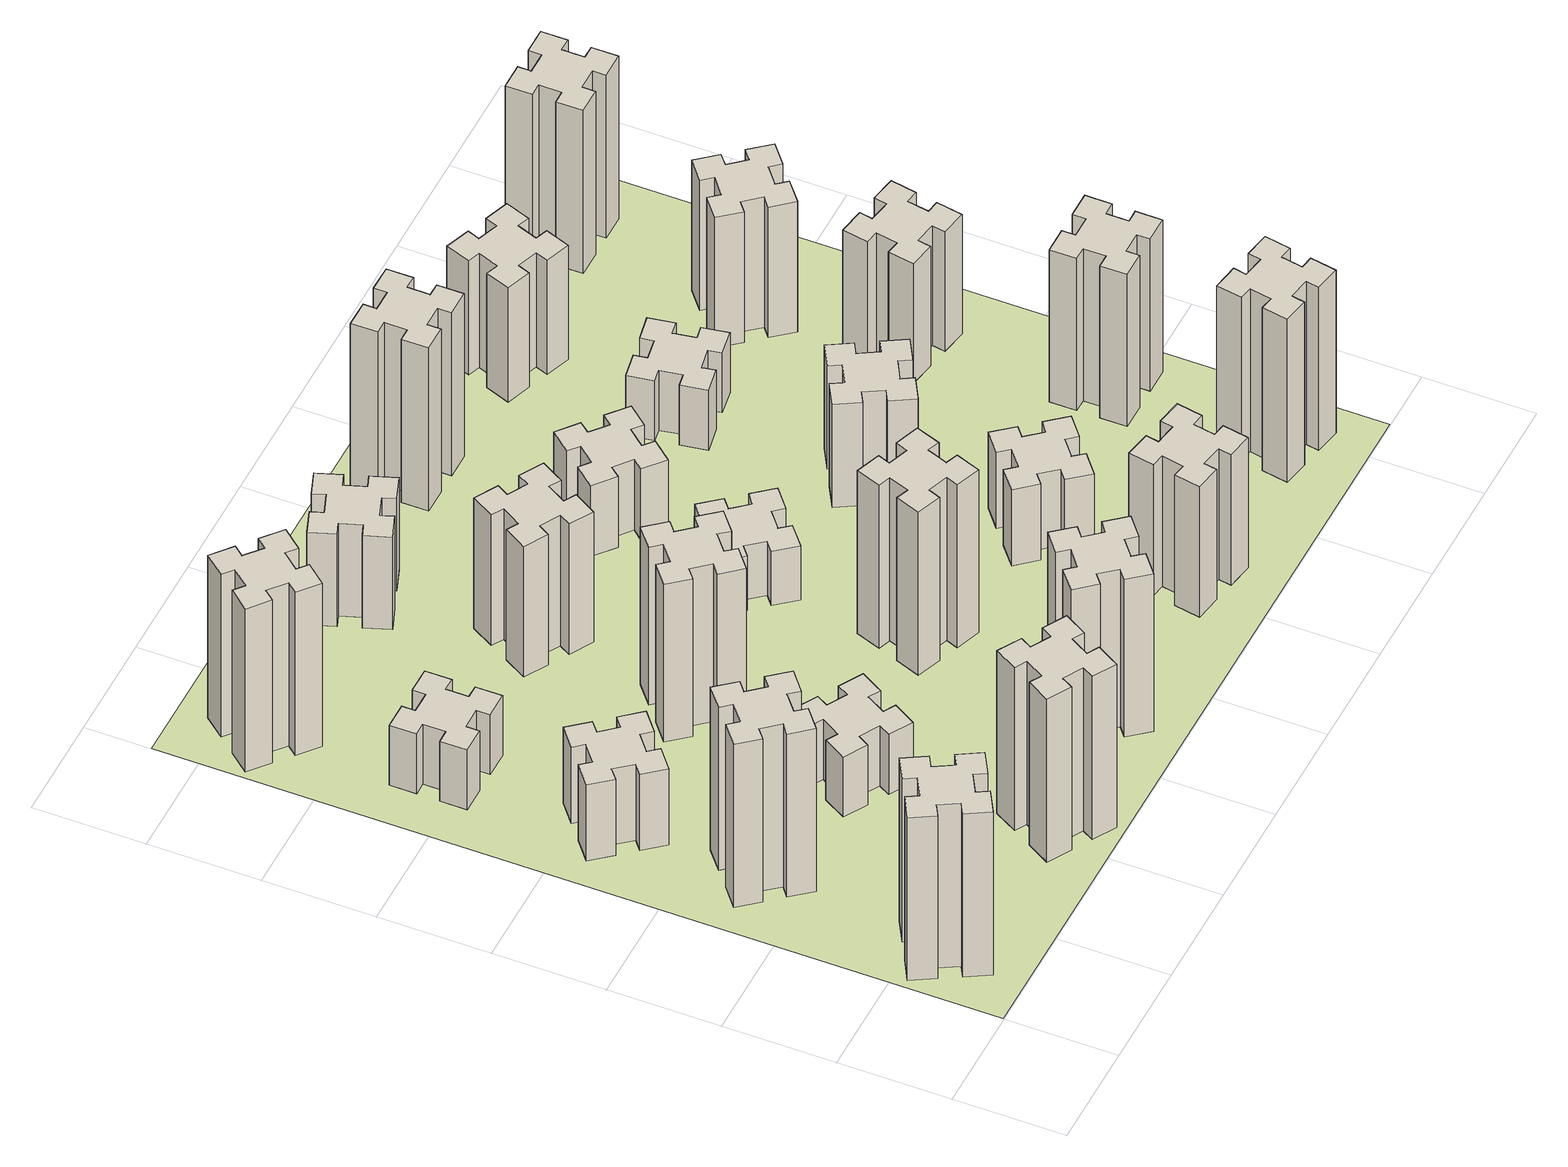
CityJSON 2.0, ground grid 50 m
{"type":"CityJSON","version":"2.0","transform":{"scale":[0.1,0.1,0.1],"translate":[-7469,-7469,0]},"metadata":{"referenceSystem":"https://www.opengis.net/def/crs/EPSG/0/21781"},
"CityObjects":{
"building1":{"type":"Building","attributes":{"class":"1000","function":"1000","usage":"1000","yearOfConstruction":2016,"roofType":"1000","measuredHeight":90,"storeysAboveGround":30,"storeysBelowGround":0},"geometry":[{"type":"Solid","lod":"1","boundaries":[[[[0,1,2,3,4,5,6,7,8,9,10,11,12,13,14,15,16,17,18,19]],[[17,16,20,21]],[[16,15,22,20]],[[15,14,23,22]],[[14,13,24,23]],[[13,12,25,24]],[[12,11,26,25]],[[11,10,27,26]],[[10,9,28,27]],[[9,8,29,28]],[[8,7,30,29]],[[7,6,31,30]],[[6,5,32,31]],[[5,4,33,32]],[[4,3,34,33]],[[3,2,35,34]],[[2,1,36,35]],[[1,0,37,36]],[[0,19,38,37]],[[19,18,39,38]],[[18,17,21,39]],[[24,25,26,27,28,29,30,31,32,33,34,35,36,37,38,39,21,20,22,23]]]]}]},
"building2":{"type":"Building","attributes":{"class":"1000","function":"1000","usage":"1000","yearOfConstruction":2016,"roofType":"1000","measuredHeight":90,"storeysAboveGround":30,"storeysBelowGround":0},"geometry":[{"type":"Solid","lod":"1","boundaries":[[[[40,41,42,43,44,45,46,47,48,49,50,51,52,53,54,55,56,57,58,59]],[[57,56,60,61]],[[56,55,62,60]],[[55,54,63,62]],[[54,53,64,63]],[[53,52,65,64]],[[52,51,66,65]],[[51,50,67,66]],[[50,49,68,67]],[[49,48,69,68]],[[48,47,70,69]],[[47,46,71,70]],[[46,45,72,71]],[[45,44,73,72]],[[44,43,74,73]],[[43,42,75,74]],[[42,41,76,75]],[[41,40,77,76]],[[40,59,78,77]],[[59,58,79,78]],[[58,57,61,79]],[[64,65,66,67,68,69,70,71,72,73,74,75,76,77,78,79,61,60,62,63]]]]}]},
"building3":{"type":"Building","attributes":{"class":"1000","function":"1000","usage":"1000","yearOfConstruction":2016,"roofType":"1000","measuredHeight":42,"storeysAboveGround":30,"storeysBelowGround":0},"geometry":[{"type":"Solid","lod":"1","boundaries":[[[[80,81,82,83,84,85,86,87,88,89,90,91,92,93,94,95,96,97,98,99]],[[97,96,100,101]],[[96,95,102,100]],[[95,94,103,102]],[[94,93,104,103]],[[93,92,105,104]],[[92,91,106,105]],[[91,90,107,106]],[[90,89,108,107]],[[89,88,109,108]],[[88,87,110,109]],[[87,86,111,110]],[[86,85,112,111]],[[85,84,113,112]],[[84,83,114,113]],[[83,82,115,114]],[[82,81,116,115]],[[81,80,117,116]],[[80,99,118,117]],[[99,98,119,118]],[[98,97,101,119]],[[104,105,106,107,108,109,110,111,112,113,114,115,116,117,118,119,101,100,102,103]]]]}]},
"building4":{"type":"Building","attributes":{"class":"1000","function":"1000","usage":"1000","yearOfConstruction":2016,"roofType":"1000","measuredHeight":33,"storeysAboveGround":30,"storeysBelowGround":0},"geometry":[{"type":"Solid","lod":"1","boundaries":[[[[120,121,122,123,124,125,126,127,128,129,130,131,132,133,134,135,136,137,138,139]],[[137,136,140,141]],[[136,135,142,140]],[[135,134,143,142]],[[134,133,144,143]],[[133,132,145,144]],[[132,131,146,145]],[[131,130,147,146]],[[130,129,148,147]],[[129,128,149,148]],[[128,127,150,149]],[[127,126,151,150]],[[126,125,152,151]],[[125,124,153,152]],[[124,123,154,153]],[[123,122,155,154]],[[122,121,156,155]],[[121,120,157,156]],[[120,139,158,157]],[[139,138,159,158]],[[138,137,141,159]],[[144,145,146,147,148,149,150,151,152,153,154,155,156,157,158,159,141,140,142,143]]]]}]},
"building5":{"type":"Building","attributes":{"class":"1000","function":"1000","usage":"1000","yearOfConstruction":2016,"roofType":"1000","measuredHeight":90,"storeysAboveGround":30,"storeysBelowGround":0},"geometry":[{"type":"Solid","lod":"1","boundaries":[[[[160,161,162,163,164,165,166,167,168,169,170,171,172,173,174,175,176,177,178,179]],[[177,176,180,181]],[[176,175,182,180]],[[175,174,183,182]],[[174,173,184,183]],[[173,172,185,184]],[[172,171,186,185]],[[171,170,187,186]],[[170,169,188,187]],[[169,168,189,188]],[[168,167,190,189]],[[167,166,191,190]],[[166,165,192,191]],[[165,164,193,192]],[[164,163,194,193]],[[163,162,195,194]],[[162,161,196,195]],[[161,160,197,196]],[[160,179,198,197]],[[179,178,199,198]],[[178,177,181,199]],[[184,185,186,187,188,189,190,191,192,193,194,195,196,197,198,199,181,180,182,183]]]]}]},
"building6":{"type":"Building","attributes":{"class":"1000","function":"1000","usage":"1000","yearOfConstruction":2016,"roofType":"1000","measuredHeight":90,"storeysAboveGround":30,"storeysBelowGround":0},"geometry":[{"type":"Solid","lod":"1","boundaries":[[[[200,201,202,203,204,205,206,207,208,209,210,211,212,213,214,215,216,217,218,219]],[[217,216,220,221]],[[216,215,222,220]],[[215,214,223,222]],[[214,213,224,223]],[[213,212,225,224]],[[212,211,226,225]],[[211,210,227,226]],[[210,209,228,227]],[[209,208,229,228]],[[208,207,230,229]],[[207,206,231,230]],[[206,205,232,231]],[[205,204,233,232]],[[204,203,234,233]],[[203,202,235,234]],[[202,201,236,235]],[[201,200,237,236]],[[200,219,238,237]],[[219,218,239,238]],[[218,217,221,239]],[[224,225,226,227,228,229,230,231,232,233,234,235,236,237,238,239,221,220,222,223]]]]}]},
"building7":{"type":"Building","attributes":{"class":"1000","function":"1000","usage":"1000","yearOfConstruction":2016,"roofType":"1000","measuredHeight":33,"storeysAboveGround":30,"storeysBelowGround":0},"geometry":[{"type":"Solid","lod":"1","boundaries":[[[[240,241,242,243,244,245,246,247,248,249,250,251,252,253,254,255,256,257,258,259]],[[257,256,260,261]],[[256,255,262,260]],[[255,254,263,262]],[[254,253,264,263]],[[253,252,265,264]],[[252,251,266,265]],[[251,250,267,266]],[[250,249,268,267]],[[249,248,269,268]],[[248,247,270,269]],[[247,246,271,270]],[[246,245,272,271]],[[245,244,273,272]],[[244,243,274,273]],[[243,242,275,274]],[[242,241,276,275]],[[241,240,277,276]],[[240,259,278,277]],[[259,258,279,278]],[[258,257,261,279]],[[264,265,266,267,268,269,270,271,272,273,274,275,276,277,278,279,261,260,262,263]]]]}]},
"building8":{"type":"Building","attributes":{"class":"1000","function":"1000","usage":"1000","yearOfConstruction":2016,"roofType":"1000","measuredHeight":87,"storeysAboveGround":30,"storeysBelowGround":0},"geometry":[{"type":"Solid","lod":"1","boundaries":[[[[280,281,282,283,284,285,286,287,288,289,290,291,292,293,294,295,296,297,298,299]],[[297,296,300,301]],[[296,295,302,300]],[[295,294,303,302]],[[294,293,304,303]],[[293,292,305,304]],[[292,291,306,305]],[[291,290,307,306]],[[290,289,308,307]],[[289,288,309,308]],[[288,287,310,309]],[[287,286,311,310]],[[286,285,312,311]],[[285,284,313,312]],[[284,283,314,313]],[[283,282,315,314]],[[282,281,316,315]],[[281,280,317,316]],[[280,299,318,317]],[[299,298,319,318]],[[298,297,301,319]],[[304,305,306,307,308,309,310,311,312,313,314,315,316,317,318,319,301,300,302,303]]]]}]},
"building9":{"type":"Building","attributes":{"class":"1000","function":"1000","usage":"1000","yearOfConstruction":2016,"roofType":"1000","measuredHeight":87,"storeysAboveGround":30,"storeysBelowGround":0},"geometry":[{"type":"Solid","lod":"1","boundaries":[[[[320,321,322,323,324,325,326,327,328,329,330,331,332,333,334,335,336,337,338,339]],[[337,336,340,341]],[[336,335,342,340]],[[335,334,343,342]],[[334,333,344,343]],[[333,332,345,344]],[[332,331,346,345]],[[331,330,347,346]],[[330,329,348,347]],[[329,328,349,348]],[[328,327,350,349]],[[327,326,351,350]],[[326,325,352,351]],[[325,324,353,352]],[[324,323,354,353]],[[323,322,355,354]],[[322,321,356,355]],[[321,320,357,356]],[[320,339,358,357]],[[339,338,359,358]],[[338,337,341,359]],[[344,345,346,347,348,349,350,351,352,353,354,355,356,357,358,359,341,340,342,343]]]]}]},
"building10":{"type":"Building","attributes":{"class":"1000","function":"1000","usage":"1000","yearOfConstruction":2016,"roofType":"1000","measuredHeight":72,"storeysAboveGround":30,"storeysBelowGround":0},"geometry":[{"type":"Solid","lod":"1","boundaries":[[[[360,361,362,363,364,365,366,367,368,369,370,371,372,373,374,375,376,377,378,379]],[[377,376,380,381]],[[376,375,382,380]],[[375,374,383,382]],[[374,373,384,383]],[[373,372,385,384]],[[372,371,386,385]],[[371,370,387,386]],[[370,369,388,387]],[[369,368,389,388]],[[368,367,390,389]],[[367,366,391,390]],[[366,365,392,391]],[[365,364,393,392]],[[364,363,394,393]],[[363,362,395,394]],[[362,361,396,395]],[[361,360,397,396]],[[360,379,398,397]],[[379,378,399,398]],[[378,377,381,399]],[[384,385,386,387,388,389,390,391,392,393,394,395,396,397,398,399,381,380,382,383]]]]}]},
"building11":{"type":"Building","attributes":{"class":"1000","function":"1000","usage":"1000","yearOfConstruction":2016,"roofType":"1000","measuredHeight":51,"storeysAboveGround":30,"storeysBelowGround":0},"geometry":[{"type":"Solid","lod":"1","boundaries":[[[[400,401,402,403,404,405,406,407,408,409,410,411,412,413,414,415,416,417,418,419]],[[417,416,420,421]],[[416,415,422,420]],[[415,414,423,422]],[[414,413,424,423]],[[413,412,425,424]],[[412,411,426,425]],[[411,410,427,426]],[[410,409,428,427]],[[409,408,429,428]],[[408,407,430,429]],[[407,406,431,430]],[[406,405,432,431]],[[405,404,433,432]],[[404,403,434,433]],[[403,402,435,434]],[[402,401,436,435]],[[401,400,437,436]],[[400,419,438,437]],[[419,418,439,438]],[[418,417,421,439]],[[424,425,426,427,428,429,430,431,432,433,434,435,436,437,438,439,421,420,422,423]]]]}]},
"building12":{"type":"Building","attributes":{"class":"1000","function":"1000","usage":"1000","yearOfConstruction":2016,"roofType":"1000","measuredHeight":90,"storeysAboveGround":30,"storeysBelowGround":0},"geometry":[{"type":"Solid","lod":"1","boundaries":[[[[440,441,442,443,444,445,446,447,448,449,450,451,452,453,454,455,456,457,458,459]],[[457,456,460,461]],[[456,455,462,460]],[[455,454,463,462]],[[454,453,464,463]],[[453,452,465,464]],[[452,451,466,465]],[[451,450,467,466]],[[450,449,468,467]],[[449,448,469,468]],[[448,447,470,469]],[[447,446,471,470]],[[446,445,472,471]],[[445,444,473,472]],[[444,443,474,473]],[[443,442,475,474]],[[442,441,476,475]],[[441,440,477,476]],[[440,459,478,477]],[[459,458,479,478]],[[458,457,461,479]],[[464,465,466,467,468,469,470,471,472,473,474,475,476,477,478,479,461,460,462,463]]]]}]},
"building13":{"type":"Building","attributes":{"class":"1000","function":"1000","usage":"1000","yearOfConstruction":2016,"roofType":"1000","measuredHeight":30,"storeysAboveGround":30,"storeysBelowGround":0},"geometry":[{"type":"Solid","lod":"1","boundaries":[[[[480,481,482,483,484,485,486,487,488,489,490,491,492,493,494,495,496,497,498,499]],[[497,496,500,501]],[[496,495,502,500]],[[495,494,503,502]],[[494,493,504,503]],[[493,492,505,504]],[[492,491,506,505]],[[491,490,507,506]],[[490,489,508,507]],[[489,488,509,508]],[[488,487,510,509]],[[487,486,511,510]],[[486,485,512,511]],[[485,484,513,512]],[[484,483,514,513]],[[483,482,515,514]],[[482,481,516,515]],[[481,480,517,516]],[[480,499,518,517]],[[499,498,519,518]],[[498,497,501,519]],[[504,505,506,507,508,509,510,511,512,513,514,515,516,517,518,519,501,500,502,503]]]]}]},
"building14":{"type":"Building","attributes":{"class":"1000","function":"1000","usage":"1000","yearOfConstruction":2016,"roofType":"1000","measuredHeight":72,"storeysAboveGround":30,"storeysBelowGround":0},"geometry":[{"type":"Solid","lod":"1","boundaries":[[[[520,521,522,523,524,525,526,527,528,529,530,531,532,533,534,535,536,537,538,539]],[[537,536,540,541]],[[536,535,542,540]],[[535,534,543,542]],[[534,533,544,543]],[[533,532,545,544]],[[532,531,546,545]],[[531,530,547,546]],[[530,529,548,547]],[[529,528,549,548]],[[528,527,550,549]],[[527,526,551,550]],[[526,525,552,551]],[[525,524,553,552]],[[524,523,554,553]],[[523,522,555,554]],[[522,521,556,555]],[[521,520,557,556]],[[520,539,558,557]],[[539,538,559,558]],[[538,537,541,559]],[[544,545,546,547,548,549,550,551,552,553,554,555,556,557,558,559,541,540,542,543]]]]}]},
"building15":{"type":"Building","attributes":{"class":"1000","function":"1000","usage":"1000","yearOfConstruction":2016,"roofType":"1000","measuredHeight":39,"storeysAboveGround":30,"storeysBelowGround":0},"geometry":[{"type":"Solid","lod":"1","boundaries":[[[[560,561,562,563,564,565,566,567,568,569,570,571,572,573,574,575,576,577,578,579]],[[577,576,580,581]],[[576,575,582,580]],[[575,574,583,582]],[[574,573,584,583]],[[573,572,585,584]],[[572,571,586,585]],[[571,570,587,586]],[[570,569,588,587]],[[569,568,589,588]],[[568,567,590,589]],[[567,566,591,590]],[[566,565,592,591]],[[565,564,593,592]],[[564,563,594,593]],[[563,562,595,594]],[[562,561,596,595]],[[561,560,597,596]],[[560,579,598,597]],[[579,578,599,598]],[[578,577,581,599]],[[584,585,586,587,588,589,590,591,592,593,594,595,596,597,598,599,581,580,582,583]]]]}]},
"building16":{"type":"Building","attributes":{"class":"1000","function":"1000","usage":"1000","yearOfConstruction":2016,"roofType":"1000","measuredHeight":90,"storeysAboveGround":30,"storeysBelowGround":0},"geometry":[{"type":"Solid","lod":"1","boundaries":[[[[600,601,602,603,604,605,606,607,608,609,610,611,612,613,614,615,616,617,618,619]],[[617,616,620,621]],[[616,615,622,620]],[[615,614,623,622]],[[614,613,624,623]],[[613,612,625,624]],[[612,611,626,625]],[[611,610,627,626]],[[610,609,628,627]],[[609,608,629,628]],[[608,607,630,629]],[[607,606,631,630]],[[606,605,632,631]],[[605,604,633,632]],[[604,603,634,633]],[[603,602,635,634]],[[602,601,636,635]],[[601,600,637,636]],[[600,619,638,637]],[[619,618,639,638]],[[618,617,621,639]],[[624,625,626,627,628,629,630,631,632,633,634,635,636,637,638,639,621,620,622,623]]]]}]},
"building17":{"type":"Building","attributes":{"class":"1000","function":"1000","usage":"1000","yearOfConstruction":2016,"roofType":"1000","measuredHeight":42,"storeysAboveGround":30,"storeysBelowGround":0},"geometry":[{"type":"Solid","lod":"1","boundaries":[[[[640,641,642,643,644,645,646,647,648,649,650,651,652,653,654,655,656,657,658,659]],[[657,656,660,661]],[[656,655,662,660]],[[655,654,663,662]],[[654,653,664,663]],[[653,652,665,664]],[[652,651,666,665]],[[651,650,667,666]],[[650,649,668,667]],[[649,648,669,668]],[[648,647,670,669]],[[647,646,671,670]],[[646,645,672,671]],[[645,644,673,672]],[[644,643,674,673]],[[643,642,675,674]],[[642,641,676,675]],[[641,640,677,676]],[[640,659,678,677]],[[659,658,679,678]],[[658,657,661,679]],[[664,665,666,667,668,669,670,671,672,673,674,675,676,677,678,679,661,660,662,663]]]]}]},
"building18":{"type":"Building","attributes":{"class":"1000","function":"1000","usage":"1000","yearOfConstruction":2016,"roofType":"1000","measuredHeight":57,"storeysAboveGround":30,"storeysBelowGround":0},"geometry":[{"type":"Solid","lod":"1","boundaries":[[[[680,681,682,683,684,685,686,687,688,689,690,691,692,693,694,695,696,697,698,699]],[[697,696,700,701]],[[696,695,702,700]],[[695,694,703,702]],[[694,693,704,703]],[[693,692,705,704]],[[692,691,706,705]],[[691,690,707,706]],[[690,689,708,707]],[[689,688,709,708]],[[688,687,710,709]],[[687,686,711,710]],[[686,685,712,711]],[[685,684,713,712]],[[684,683,714,713]],[[683,682,715,714]],[[682,681,716,715]],[[681,680,717,716]],[[680,699,718,717]],[[699,698,719,718]],[[698,697,701,719]],[[704,705,706,707,708,709,710,711,712,713,714,715,716,717,718,719,701,700,702,703]]]]}]},
"building19":{"type":"Building","attributes":{"class":"1000","function":"1000","usage":"1000","yearOfConstruction":2016,"roofType":"1000","measuredHeight":33,"storeysAboveGround":30,"storeysBelowGround":0},"geometry":[{"type":"Solid","lod":"1","boundaries":[[[[720,721,722,723,724,725,726,727,728,729,730,731,732,733,734,735,736,737,738,739]],[[737,736,740,741]],[[736,735,742,740]],[[735,734,743,742]],[[734,733,744,743]],[[733,732,745,744]],[[732,731,746,745]],[[731,730,747,746]],[[730,729,748,747]],[[729,728,749,748]],[[728,727,750,749]],[[727,726,751,750]],[[726,725,752,751]],[[725,724,753,752]],[[724,723,754,753]],[[723,722,755,754]],[[722,721,756,755]],[[721,720,757,756]],[[720,739,758,757]],[[739,738,759,758]],[[738,737,741,759]],[[744,745,746,747,748,749,750,751,752,753,754,755,756,757,758,759,741,740,742,743]]]]}]},
"building20":{"type":"Building","attributes":{"class":"1000","function":"1000","usage":"1000","yearOfConstruction":2016,"roofType":"1000","measuredHeight":90,"storeysAboveGround":30,"storeysBelowGround":0},"geometry":[{"type":"Solid","lod":"1","boundaries":[[[[760,761,762,763,764,765,766,767,768,769,770,771,772,773,774,775,776,777,778,779]],[[777,776,780,781]],[[776,775,782,780]],[[775,774,783,782]],[[774,773,784,783]],[[773,772,785,784]],[[772,771,786,785]],[[771,770,787,786]],[[770,769,788,787]],[[769,768,789,788]],[[768,767,790,789]],[[767,766,791,790]],[[766,765,792,791]],[[765,764,793,792]],[[764,763,794,793]],[[763,762,795,794]],[[762,761,796,795]],[[761,760,797,796]],[[760,779,798,797]],[[779,778,799,798]],[[778,777,781,799]],[[784,785,786,787,788,789,790,791,792,793,794,795,796,797,798,799,781,780,782,783]]]]}]},
"building21":{"type":"Building","attributes":{"class":"1000","function":"1000","usage":"1000","yearOfConstruction":2016,"roofType":"1000","measuredHeight":63,"storeysAboveGround":30,"storeysBelowGround":0},"geometry":[{"type":"Solid","lod":"1","boundaries":[[[[800,801,802,803,804,805,806,807,808,809,810,811,812,813,814,815,816,817,818,819]],[[817,816,820,821]],[[816,815,822,820]],[[815,814,823,822]],[[814,813,824,823]],[[813,812,825,824]],[[812,811,826,825]],[[811,810,827,826]],[[810,809,828,827]],[[809,808,829,828]],[[808,807,830,829]],[[807,806,831,830]],[[806,805,832,831]],[[805,804,833,832]],[[804,803,834,833]],[[803,802,835,834]],[[802,801,836,835]],[[801,800,837,836]],[[800,819,838,837]],[[819,818,839,838]],[[818,817,821,839]],[[824,825,826,827,828,829,830,831,832,833,834,835,836,837,838,839,821,820,822,823]]]]}]},
"building22":{"type":"Building","attributes":{"class":"1000","function":"1000","usage":"1000","yearOfConstruction":2016,"roofType":"1000","measuredHeight":84,"storeysAboveGround":30,"storeysBelowGround":0},"geometry":[{"type":"Solid","lod":"1","boundaries":[[[[840,841,842,843,844,845,846,847,848,849,850,851,852,853,854,855,856,857,858,859]],[[857,856,860,861]],[[856,855,862,860]],[[855,854,863,862]],[[854,853,864,863]],[[853,852,865,864]],[[852,851,866,865]],[[851,850,867,866]],[[850,849,868,867]],[[849,848,869,868]],[[848,847,870,869]],[[847,846,871,870]],[[846,845,872,871]],[[845,844,873,872]],[[844,843,874,873]],[[843,842,875,874]],[[842,841,876,875]],[[841,840,877,876]],[[840,859,878,877]],[[859,858,879,878]],[[858,857,861,879]],[[864,865,866,867,868,869,870,871,872,873,874,875,876,877,878,879,861,860,862,863]]]]}]},
"building23":{"type":"Building","attributes":{"class":"1000","function":"1000","usage":"1000","yearOfConstruction":2016,"roofType":"1000","measuredHeight":66,"storeysAboveGround":30,"storeysBelowGround":0},"geometry":[{"type":"Solid","lod":"1","boundaries":[[[[880,881,882,883,884,885,886,887,888,889,890,891,892,893,894,895,896,897,898,899]],[[897,896,900,901]],[[896,895,902,900]],[[895,894,903,902]],[[894,893,904,903]],[[893,892,905,904]],[[892,891,906,905]],[[891,890,907,906]],[[890,889,908,907]],[[889,888,909,908]],[[888,887,910,909]],[[887,886,911,910]],[[886,885,912,911]],[[885,884,913,912]],[[884,883,914,913]],[[883,882,915,914]],[[882,881,916,915]],[[881,880,917,916]],[[880,899,918,917]],[[899,898,919,918]],[[898,897,901,919]],[[904,905,906,907,908,909,910,911,912,913,914,915,916,917,918,919,901,900,902,903]]]]}]},
"building24":{"type":"Building","attributes":{"class":"1000","function":"1000","usage":"1000","yearOfConstruction":2016,"roofType":"1000","measuredHeight":72,"storeysAboveGround":30,"storeysBelowGround":0},"geometry":[{"type":"Solid","lod":"1","boundaries":[[[[920,921,922,923,924,925,926,927,928,929,930,931,932,933,934,935,936,937,938,939]],[[937,936,940,941]],[[936,935,942,940]],[[935,934,943,942]],[[934,933,944,943]],[[933,932,945,944]],[[932,931,946,945]],[[931,930,947,946]],[[930,929,948,947]],[[929,928,949,948]],[[928,927,950,949]],[[927,926,951,950]],[[926,925,952,951]],[[925,924,953,952]],[[924,923,954,953]],[[923,922,955,954]],[[922,921,956,955]],[[921,920,957,956]],[[920,939,958,957]],[[939,938,959,958]],[[938,937,941,959]],[[944,945,946,947,948,949,950,951,952,953,954,955,956,957,958,959,941,940,942,943]]]]}]},
"building25":{"type":"Building","attributes":{"class":"1000","function":"1000","usage":"1000","yearOfConstruction":2016,"roofType":"1000","measuredHeight":90,"storeysAboveGround":30,"storeysBelowGround":0},"geometry":[{"type":"Solid","lod":"1","boundaries":[[[[960,961,962,963,964,965,966,967,968,969,970,971,972,973,974,975,976,977,978,979]],[[977,976,980,981]],[[976,975,982,980]],[[975,974,983,982]],[[974,973,984,983]],[[973,972,985,984]],[[972,971,986,985]],[[971,970,987,986]],[[970,969,988,987]],[[969,968,989,988]],[[968,967,990,989]],[[967,966,991,990]],[[966,965,992,991]],[[965,964,993,992]],[[964,963,994,993]],[[963,962,995,994]],[[962,961,996,995]],[[961,960,997,996]],[[960,979,998,997]],[[979,978,999,998]],[[978,977,981,999]],[[984,985,986,987,988,989,990,991,992,993,994,995,996,997,998,999,981,980,982,983]]]]}]},
"landuse1":{"type":"LandUse","attributes":{"name":"plot1","function":"1010"},"geometry":[{"type":"MultiSurface","lod":"1","boundaries":[[[1000,1001,1002,1003]]]}]}
},
"vertices":[
[287,255,0],[374,305,0],[404,253,0],[508,313,0],[448,417,0],[396,387,0],[346,474,0],[398,504,0],[338,608,0],[234,548,0],[264,496,0],[177,446,0],[147,498,0],[43,438,0],[103,334,0],[155,364,0],[205,277,0],[153,247,0],[213,143,0],[317,203,0],[205,277,900],[153,247,900],[155,364,900],[103,334,900],[43,438,900],[147,498,900],[177,446,900],[264,496,900],[234,548,900],[338,608,900],[398,504,900],[346,474,900],[396,387,900],[448,417,900],[508,313,900],[404,253,900],[374,305,900],[287,255,900],[317,203,900],[213,143,900],
[492,1248,0],[427,1324,0],[473,1363,0],[396,1455,0],[304,1378,0],[343,1332,0],[266,1267,0],[228,1313,0],[136,1236,0],[213,1144,0],[259,1183,0],[323,1106,0],[277,1068,0],[354,976,0],[446,1053,0],[408,1099,0],[484,1163,0],[523,1117,0],[615,1194,0],[538,1286,0],[484,1163,900],[523,1117,900],[408,1099,900],[446,1053,900],[354,976,900],[277,1068,900],[323,1106,900],[259,1183,900],[213,1144,900],[136,1236,900],[228,1313,900],[266,1267,900],[343,1332,900],[304,1378,900],[396,1455,900],[473,1363,900],[427,1324,900],[492,1248,900],[538,1286,900],[615,1194,900],
[492,1888,0],[427,1964,0],[473,2003,0],[396,2095,0],[304,2018,0],[343,1972,0],[266,1907,0],[228,1953,0],[136,1876,0],[213,1784,0],[259,1823,0],[323,1746,0],[277,1708,0],[354,1616,0],[446,1693,0],[408,1739,0],[484,1803,0],[523,1757,0],[615,1834,0],[538,1926,0],[484,1803,420],[523,1757,420],[408,1739,420],[446,1693,420],[354,1616,420],[277,1708,420],[323,1746,420],[259,1823,420],[213,1784,420],[136,1876,420],[228,1953,420],[266,1907,420],[343,1972,420],[304,2018,420],[396,2095,420],[473,2003,420],[427,1964,420],[492,1888,420],[538,1926,420],[615,1834,420],
[485,2545,0],[485,2645,0],[545,2645,0],[545,2765,0],[425,2765,0],[425,2705,0],[325,2705,0],[325,2765,0],[205,2765,0],[205,2645,0],[265,2645,0],[265,2545,0],[205,2545,0],[205,2425,0],[325,2425,0],[325,2485,0],[425,2485,0],[425,2425,0],[545,2425,0],[545,2545,0],[425,2485,330],[425,2425,330],[325,2485,330],[325,2425,330],[205,2425,330],[205,2545,330],[265,2545,330],[265,2645,330],[205,2645,330],[205,2765,330],[325,2765,330],[325,2705,330],[425,2705,330],[425,2765,330],[545,2765,330],[545,2645,330],[485,2645,330],[485,2545,330],[545,2545,330],[545,2425,330],
[1214,346,0],[1127,396,0],[1157,448,0],[1053,508,0],[993,404,0],[1045,374,0],[995,287,0],[943,317,0],[883,213,0],[987,153,0],[1017,205,0],[1104,155,0],[1074,103,0],[1178,43,0],[1238,147,0],[1186,177,0],[1236,264,0],[1288,234,0],[1348,338,0],[1244,398,0],[1236,264,900],[1288,234,900],[1186,177,900],[1238,147,900],[1178,43,900],[1074,103,900],[1104,155,900],[1017,205,900],[987,153,900],[883,213,900],[943,317,900],[995,287,900],[1045,374,900],[993,404,900],[1053,508,900],[1157,448,900],[1127,396,900],[1214,346,900],[1244,398,900],[1348,338,900],
[384,3387,0],[308,3452,0],[346,3498,0],[254,3575,0],[177,3483,0],[223,3444,0],[159,3368,0],[113,3406,0],[36,3314,0],[128,3237,0],[166,3283,0],[243,3219,0],[204,3173,0],[296,3096,0],[373,3188,0],[327,3226,0],[392,3303,0],[438,3264,0],[515,3356,0],[423,3433,0],[392,3303,900],[438,3264,900],[327,3226,900],[373,3188,900],[296,3096,900],[204,3173,900],[243,3219,900],[166,3283,900],[128,3237,900],[36,3314,900],[113,3406,900],[159,3368,900],[223,3444,900],[177,3483,900],[254,3575,900],[346,3498,900],[308,3452,900],[384,3387,900],[423,3433,900],[515,3356,900],
[1086,1017,0],[1136,1104,0],[1188,1074,0],[1248,1178,0],[1144,1238,0],[1114,1186,0],[1027,1236,0],[1057,1288,0],[953,1348,0],[893,1244,0],[945,1214,0],[895,1127,0],[843,1157,0],[783,1053,0],[887,993,0],[917,1045,0],[1004,995,0],[974,943,0],[1078,883,0],[1138,987,0],[1004,995,330],[974,943,330],[917,1045,330],[887,993,330],[783,1053,330],[843,1157,330],[895,1127,330],[945,1214,330],[893,1244,330],[953,1348,330],[1057,1288,330],[1027,1236,330],[1114,1186,330],[1144,1238,330],[1248,1178,330],[1188,1074,330],[1136,1104,330],[1086,1017,330],[1138,987,330],[1078,883,330],
[1083,1972,0],[1006,1907,0],[968,1953,0],[876,1876,0],[953,1784,0],[999,1823,0],[1063,1746,0],[1017,1708,0],[1094,1616,0],[1186,1693,0],[1148,1739,0],[1224,1803,0],[1263,1757,0],[1355,1834,0],[1278,1926,0],[1232,1888,0],[1167,1964,0],[1213,2003,0],[1136,2095,0],[1044,2018,0],[1167,1964,870],[1213,2003,870],[1232,1888,870],[1278,1926,870],[1355,1834,870],[1263,1757,870],[1224,1803,870],[1148,1739,870],[1186,1693,870],[1094,1616,870],[1017,1708,870],[1063,1746,870],[999,1823,870],[953,1784,870],[876,1876,870],[968,1953,870],[1006,1907,870],[1083,1972,870],[1044,2018,870],[1136,2095,870],
[1639,343,0],[1703,266,0],[1657,228,0],[1734,136,0],[1826,213,0],[1788,259,0],[1864,323,0],[1903,277,0],[1995,354,0],[1918,446,0],[1872,408,0],[1807,484,0],[1853,523,0],[1776,615,0],[1684,538,0],[1723,492,0],[1646,427,0],[1608,473,0],[1516,396,0],[1593,304,0],[1646,427,870],[1608,473,870],[1723,492,870],[1684,538,870],[1776,615,870],[1853,523,870],[1807,484,870],[1872,408,870],[1918,446,870],[1995,354,870],[1903,277,870],[1864,323,870],[1788,259,870],[1826,213,870],[1734,136,870],[1657,228,870],[1703,266,870],[1639,343,870],[1593,304,870],[1516,396,870],
[1314,2666,0],[1227,2716,0],[1257,2768,0],[1153,2828,0],[1093,2724,0],[1145,2694,0],[1095,2607,0],[1043,2637,0],[983,2533,0],[1087,2473,0],[1117,2525,0],[1204,2475,0],[1174,2423,0],[1278,2363,0],[1338,2467,0],[1286,2497,0],[1336,2584,0],[1388,2554,0],[1448,2658,0],[1344,2718,0],[1336,2584,720],[1388,2554,720],[1286,2497,720],[1338,2467,720],[1278,2363,720],[1174,2423,720],[1204,2475,720],[1117,2525,720],[1087,2473,720],[983,2533,720],[1043,2637,720],[1095,2607,720],[1145,2694,720],[1093,2724,720],[1153,2828,720],[1257,2768,720],[1227,2716,720],[1314,2666,720],[1344,2718,720],[1448,2658,720],
[1125,3456,0],[1031,3422,0],[1010,3478,0],[897,3437,0],[939,3324,0],[995,3345,0],[1029,3251,0],[973,3230,0],[1014,3117,0],[1127,3159,0],[1106,3215,0],[1200,3249,0],[1220,3193,0],[1333,3234,0],[1292,3347,0],[1236,3326,0],[1202,3420,0],[1258,3440,0],[1217,3553,0],[1104,3512,0],[1202,3420,510],[1258,3440,510],[1236,3326,510],[1292,3347,510],[1333,3234,510],[1220,3193,510],[1200,3249,510],[1106,3215,510],[1127,3159,510],[1014,3117,510],[973,3230,510],[1029,3251,510],[995,3345,510],[939,3324,510],[897,3437,510],[1010,3478,510],[1031,3422,510],[1125,3456,510],[1104,3512,510],[1217,3553,510],
[1769,1300,0],[1735,1206,0],[1679,1227,0],[1637,1114,0],[1750,1073,0],[1771,1129,0],[1865,1095,0],[1844,1039,0],[1957,997,0],[1998,1110,0],[1942,1131,0],[1976,1225,0],[2032,1204,0],[2073,1317,0],[1960,1358,0],[1940,1302,0],[1846,1336,0],[1867,1392,0],[1754,1433,0],[1713,1320,0],[1846,1336,900],[1867,1392,900],[1940,1302,900],[1960,1358,900],[2073,1317,900],[2032,1204,900],[1976,1225,900],[1942,1131,900],[1998,1110,900],[1957,997,900],[1844,1039,900],[1865,1095,900],[1771,1129,900],[1750,1073,900],[1637,1114,900],[1679,1227,900],[1735,1206,900],[1769,1300,900],[1713,1320,900],[1754,1433,900],
[1972,1988,0],[1907,2064,0],[1953,2103,0],[1876,2195,0],[1784,2118,0],[1823,2072,0],[1746,2007,0],[1708,2053,0],[1616,1976,0],[1693,1884,0],[1739,1923,0],[1803,1846,0],[1757,1808,0],[1834,1716,0],[1926,1793,0],[1888,1839,0],[1964,1903,0],[2003,1857,0],[2095,1934,0],[2018,2026,0],[1964,1903,300],[2003,1857,300],[1888,1839,300],[1926,1793,300],[1834,1716,300],[1757,1808,300],[1803,1846,300],[1739,1923,300],[1693,1884,300],[1616,1976,300],[1708,2053,300],[1746,2007,300],[1823,2072,300],[1784,2118,300],[1876,2195,300],[1953,2103,300],[1907,2064,300],[1972,1988,300],[2018,2026,300],[2095,1934,300],
[2496,444,0],[2478,345,0],[2419,356,0],[2398,237,0],[2517,217,0],[2527,276,0],[2625,258,0],[2615,199,0],[2733,178,0],[2754,297,0],[2695,307,0],[2712,405,0],[2771,395,0],[2792,513,0],[2674,534,0],[2664,475,0],[2565,492,0],[2576,551,0],[2457,572,0],[2437,454,0],[2565,492,720],[2576,551,720],[2664,475,720],[2674,534,720],[2792,513,720],[2771,395,720],[2712,405,720],[2695,307,720],[2754,297,720],[2733,178,720],[2615,199,720],[2625,258,720],[2527,276,720],[2517,217,720],[2398,237,720],[2419,356,720],[2478,345,720],[2496,444,720],[2437,454,720],[2457,572,720],
[2064,2647,0],[1988,2712,0],[2026,2758,0],[1934,2835,0],[1857,2743,0],[1903,2704,0],[1839,2628,0],[1793,2666,0],[1716,2574,0],[1808,2497,0],[1846,2543,0],[1923,2479,0],[1884,2433,0],[1976,2356,0],[2053,2448,0],[2007,2486,0],[2072,2563,0],[2118,2524,0],[2195,2616,0],[2103,2693,0],[2072,2563,390],[2118,2524,390],[2007,2486,390],[2053,2448,390],[1976,2356,390],[1884,2433,390],[1923,2479,390],[1846,2543,390],[1808,2497,390],[1716,2574,390],[1793,2666,390],[1839,2628,390],[1903,2704,390],[1857,2743,390],[1934,2835,390],[2026,2758,390],[1988,2712,390],[2064,2647,390],[2103,2693,390],[2195,2616,390],
[1745,3485,0],[1745,3385,0],[1685,3385,0],[1685,3265,0],[1805,3265,0],[1805,3325,0],[1905,3325,0],[1905,3265,0],[2025,3265,0],[2025,3385,0],[1965,3385,0],[1965,3485,0],[2025,3485,0],[2025,3605,0],[1905,3605,0],[1905,3545,0],[1805,3545,0],[1805,3605,0],[1685,3605,0],[1685,3485,0],[1805,3545,900],[1805,3605,900],[1905,3545,900],[1905,3605,900],[2025,3605,900],[2025,3485,900],[1965,3485,900],[1965,3385,900],[2025,3385,900],[2025,3265,900],[1905,3265,900],[1905,3325,900],[1805,3325,900],[1805,3265,900],[1685,3265,900],[1685,3385,900],[1745,3385,900],[1745,3485,900],[1685,3485,900],[1685,3605,900],
[2563,1132,0],[2486,1067,0],[2448,1113,0],[2356,1036,0],[2433,944,0],[2479,983,0],[2543,906,0],[2497,868,0],[2574,776,0],[2666,853,0],[2628,899,0],[2704,963,0],[2743,917,0],[2835,994,0],[2758,1086,0],[2712,1048,0],[2647,1124,0],[2693,1163,0],[2616,1255,0],[2524,1178,0],[2647,1124,420],[2693,1163,420],[2712,1048,420],[2758,1086,420],[2835,994,420],[2743,917,420],[2704,963,420],[2628,899,420],[2666,853,420],[2574,776,420],[2497,868,420],[2543,906,420],[2479,983,420],[2433,944,420],[2356,1036,420],[2448,1113,420],[2486,1067,420],[2563,1132,420],[2524,1178,420],[2616,1255,420],
[2584,1876,0],[2497,1826,0],[2467,1878,0],[2363,1818,0],[2423,1714,0],[2475,1744,0],[2525,1657,0],[2473,1627,0],[2533,1523,0],[2637,1583,0],[2607,1635,0],[2694,1685,0],[2724,1633,0],[2828,1693,0],[2768,1797,0],[2716,1767,0],[2666,1854,0],[2718,1884,0],[2658,1988,0],[2554,1928,0],[2666,1854,570],[2718,1884,570],[2716,1767,570],[2768,1797,570],[2828,1693,570],[2724,1633,570],[2694,1685,570],[2607,1635,570],[2637,1583,570],[2533,1523,570],[2473,1627,570],[2525,1657,570],[2475,1744,570],[2423,1714,570],[2363,1818,570],[2467,1878,570],[2497,1826,570],[2584,1876,570],[2554,1928,570],[2658,1988,570],
[2478,2625,0],[2496,2527,0],[2437,2517,0],[2457,2398,0],[2576,2419,0],[2565,2478,0],[2664,2496,0],[2674,2437,0],[2792,2457,0],[2771,2576,0],[2712,2565,0],[2695,2664,0],[2754,2674,0],[2733,2792,0],[2615,2771,0],[2625,2712,0],[2527,2695,0],[2517,2754,0],[2398,2733,0],[2419,2615,0],[2527,2695,330],[2517,2754,330],[2625,2712,330],[2615,2771,330],[2733,2792,330],[2754,2674,330],[2695,2664,330],[2712,2565,330],[2771,2576,330],[2792,2457,330],[2674,2437,330],[2664,2496,330],[2565,2478,330],[2576,2419,330],[2457,2398,330],[2437,2517,330],[2496,2527,330],[2478,2625,330],[2419,2615,330],[2398,2733,330],
[3504,475,0],[3405,492,0],[3416,551,0],[3297,572,0],[3277,454,0],[3336,444,0],[3318,345,0],[3259,356,0],[3238,237,0],[3357,217,0],[3367,276,0],[3465,258,0],[3455,199,0],[3573,178,0],[3594,297,0],[3535,307,0],[3552,405,0],[3611,395,0],[3632,513,0],[3514,534,0],[3552,405,900],[3611,395,900],[3535,307,900],[3594,297,900],[3573,178,900],[3455,199,900],[3465,258,900],[3367,276,900],[3357,217,900],[3238,237,900],[3259,356,900],[3318,345,900],[3336,444,900],[3277,454,900],[3297,572,900],[3416,551,900],[3405,492,900],[3504,475,900],[3514,534,900],[3632,513,900],
[2511,3249,0],[2605,3215,0],[2584,3159,0],[2697,3117,0],[2738,3230,0],[2682,3251,0],[2716,3345,0],[2772,3324,0],[2813,3437,0],[2700,3478,0],[2680,3422,0],[2586,3456,0],[2607,3512,0],[2494,3553,0],[2453,3440,0],[2509,3420,0],[2475,3326,0],[2419,3347,0],[2377,3234,0],[2490,3193,0],[2475,3326,630],[2419,3347,630],[2509,3420,630],[2453,3440,630],[2494,3553,630],[2607,3512,630],[2586,3456,630],[2680,3422,630],[2700,3478,630],[2813,3437,630],[2772,3324,630],[2716,3345,630],[2682,3251,630],[2738,3230,630],[2697,3117,630],[2584,3159,630],[2605,3215,630],[2511,3249,630],[2490,3193,630],[2377,3234,630],
[3485,1225,0],[3385,1225,0],[3385,1285,0],[3265,1285,0],[3265,1165,0],[3325,1165,0],[3325,1065,0],[3265,1065,0],[3265,945,0],[3385,945,0],[3385,1005,0],[3485,1005,0],[3485,945,0],[3605,945,0],[3605,1065,0],[3545,1065,0],[3545,1165,0],[3605,1165,0],[3605,1285,0],[3485,1285,0],[3545,1165,840],[3605,1165,840],[3545,1065,840],[3605,1065,840],[3605,945,840],[3485,945,840],[3485,1005,840],[3385,1005,840],[3385,945,840],[3265,945,840],[3265,1065,840],[3325,1065,840],[3325,1165,840],[3265,1165,840],[3265,1285,840],[3385,1285,840],[3385,1225,840],[3485,1225,840],[3485,1285,840],[3605,1285,840],
[3267,1856,0],[3365,1838,0],[3355,1779,0],[3473,1758,0],[3494,1877,0],[3435,1887,0],[3452,1985,0],[3511,1975,0],[3532,2093,0],[3414,2114,0],[3404,2055,0],[3305,2072,0],[3316,2131,0],[3197,2152,0],[3177,2034,0],[3236,2024,0],[3218,1925,0],[3159,1936,0],[3138,1817,0],[3257,1797,0],[3218,1925,660],[3159,1936,660],[3236,2024,660],[3177,2034,660],[3197,2152,660],[3316,2131,660],[3305,2072,660],[3404,2055,660],[3414,2114,660],[3532,2093,660],[3511,1975,660],[3452,1985,660],[3435,1887,660],[3494,1877,660],[3473,1758,660],[3355,1779,660],[3365,1838,660],[3267,1856,660],[3257,1797,660],[3138,1817,660],
[3119,2563,0],[3183,2486,0],[3137,2448,0],[3214,2356,0],[3306,2433,0],[3268,2479,0],[3344,2543,0],[3383,2497,0],[3475,2574,0],[3398,2666,0],[3352,2628,0],[3287,2704,0],[3333,2743,0],[3256,2835,0],[3164,2758,0],[3203,2712,0],[3126,2647,0],[3088,2693,0],[2996,2616,0],[3073,2524,0],[3126,2647,720],[3088,2693,720],[3203,2712,720],[3164,2758,720],[3256,2835,720],[3333,2743,720],[3287,2704,720],[3352,2628,720],[3398,2666,720],[3475,2574,720],[3383,2497,720],[3344,2543,720],[3268,2479,720],[3306,2433,720],[3214,2356,720],[3137,2448,720],[3183,2486,720],[3119,2563,720],[3073,2524,720],[2996,2616,720],
[3285,3325,0],[3385,3325,0],[3385,3265,0],[3505,3265,0],[3505,3385,0],[3445,3385,0],[3445,3485,0],[3505,3485,0],[3505,3605,0],[3385,3605,0],[3385,3545,0],[3285,3545,0],[3285,3605,0],[3165,3605,0],[3165,3485,0],[3225,3485,0],[3225,3385,0],[3165,3385,0],[3165,3265,0],[3285,3265,0],[3225,3385,900],[3165,3385,900],[3225,3485,900],[3165,3485,900],[3165,3605,900],[3285,3605,900],[3285,3545,900],[3385,3545,900],[3385,3605,900],[3505,3605,900],[3505,3485,900],[3445,3485,900],[3445,3385,900],[3505,3385,900],[3505,3265,900],[3385,3265,900],[3385,3325,900],[3285,3325,900],[3285,3265,900],[3165,3265,900],
[5,3705,0],[3705,3705,0],[3705,5,0],[5,5,0]
]}
